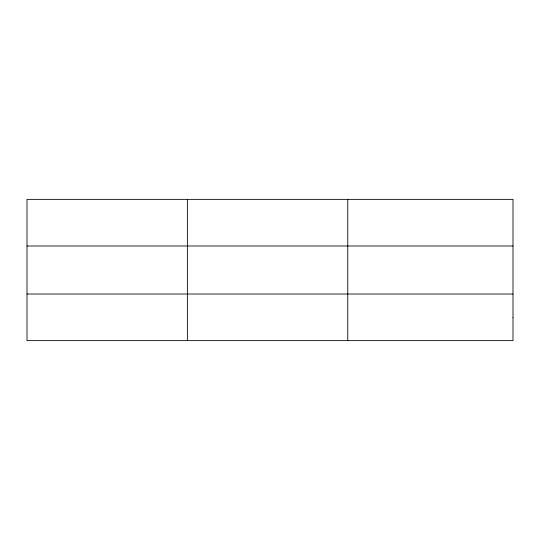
<?xml version="1.0" encoding="UTF-8"?>
<svg xmlns="http://www.w3.org/2000/svg" width="540" height="540" viewBox="0 0 540 540"><rect width="100%" height="100%" fill="white"/><g stroke="black" fill="none" stroke-linecap="round" stroke-linejoin="round"><path stroke-width="0.81" d="M187.38 340.632L187.38 199.368M347.76 340.632L347.76 199.368M27 245.984L513 245.984M27 294.017L513 294.017M513 317.324L513 340.632L27 340.632L27 199.368L513 199.368L513 317.324"/></g></svg>
